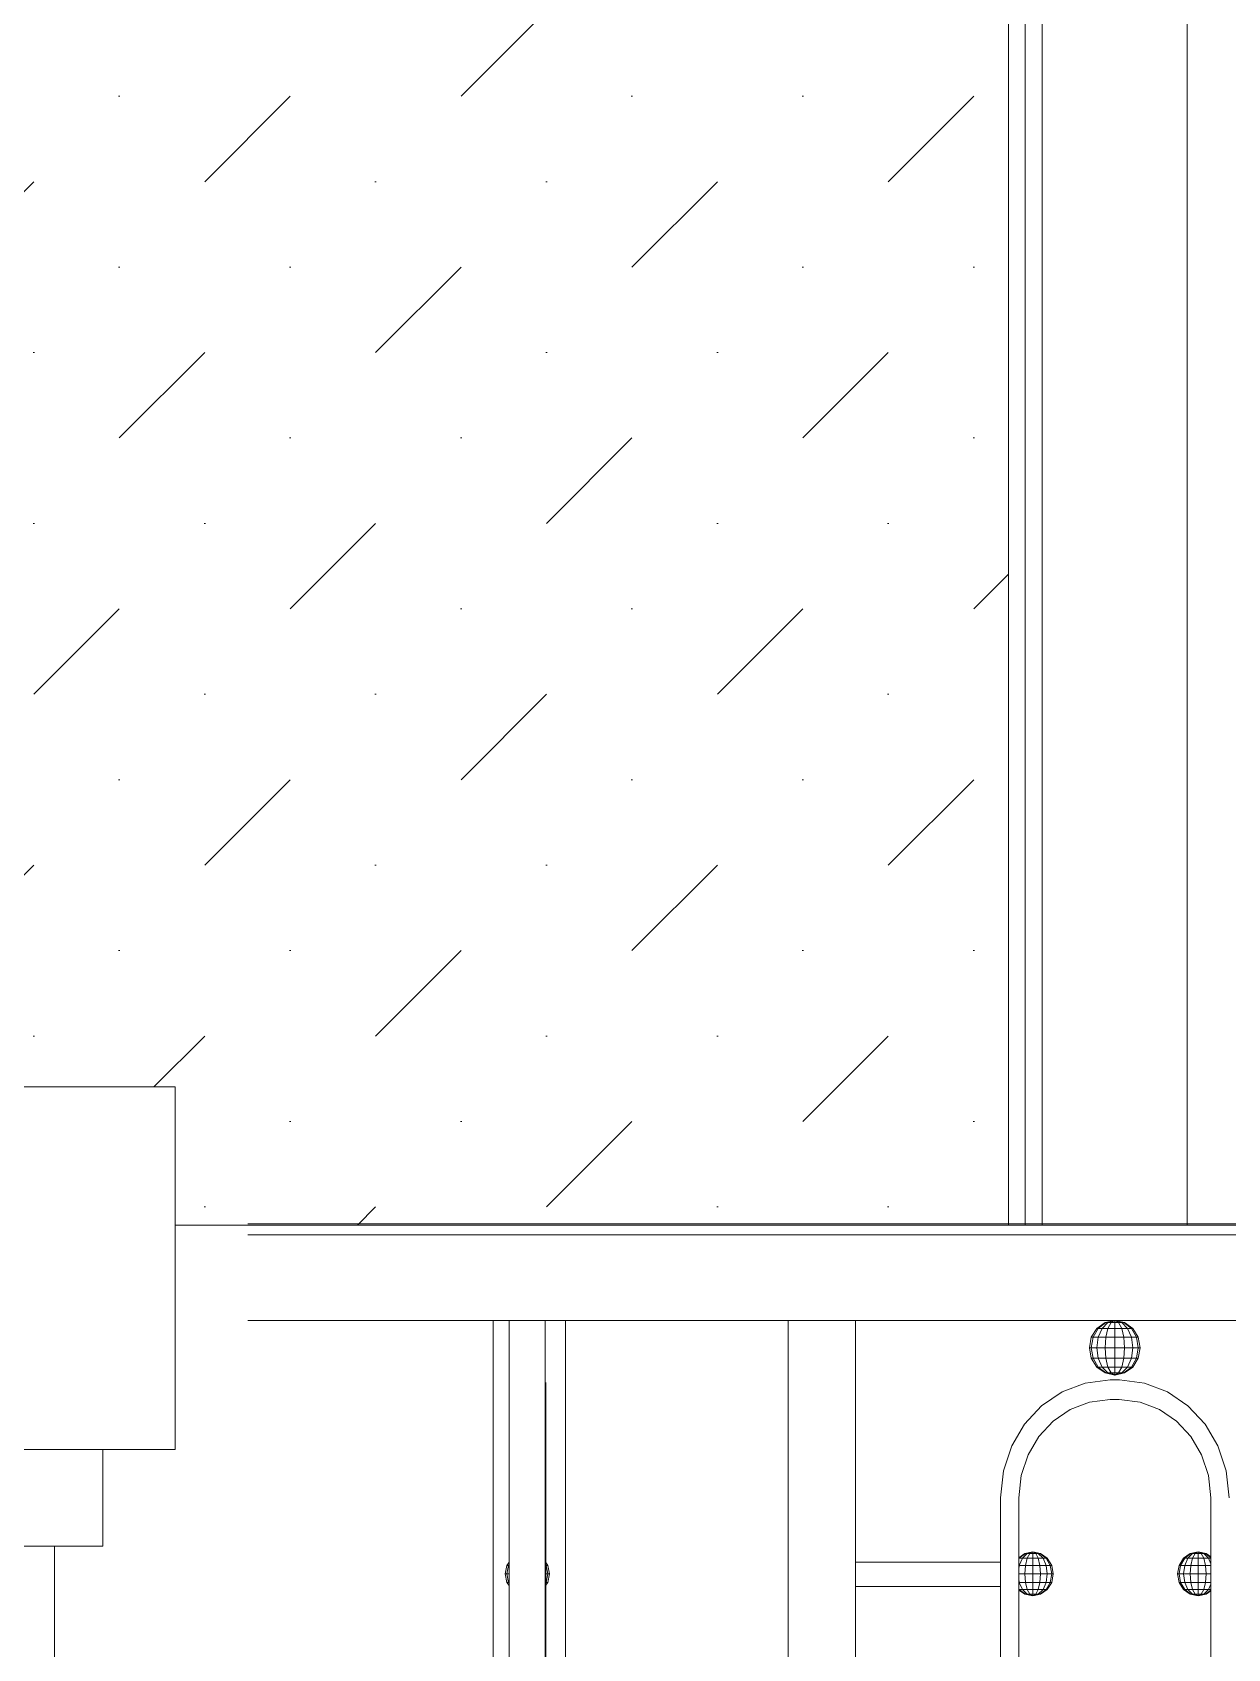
# Model space of a CAD drawing. Header units: millimetres. Extents: x 1832547 to 2001569, y -558009 to -417808.
# Drawn here: x 1887762 to 1888257, y -522876 to -522207 of the extents above; entities that cross this region are included whole.
import ezdxf
from ezdxf.xclip import XClip

# ---------------------------------------------------------------- set-up
doc = ezdxf.new("R2010")
doc.units = ezdxf.units.MM
doc.header["$MEASUREMENT"] = 0
doc.header["$XCLIPFRAME"] = 0
for name, color, linetype, lineweight in [('CA . CỬA', 251, 'CONTINUOUS', 5), ('CA. HATCH', 250, 'CONTINUOUS', 9), ('CA. TUONG', 30, 'CONTINUOUS', 30), ('CA.dim 08', 8, 'CONTINUOUS', 13), ('CA.thay 145', 145, 'CONTINUOUS', 18), ('CA_manh 08', 8, 'CONTINUOUS', 9)]:
    doc.layers.add(name, color=color, linetype=linetype, lineweight=lineweight)

# ---------------------------------------------------------------- blocks, each defined once
blk = doc.blocks.new('f34t43')
at = {"layer": 'CA.thay 145'}
for p, q in [((1919914.85, -524562.65), (1919494.85, -524562.65)), ((1919914.85, -524712.65), (1919914.85, -524562.65)), ((1919524.85, -524712.65), (1919884.85, -524712.65)), ((1919884.85, -524752.65), (1919884.85, -524712.65)), ((1919884.85, -524712.65), (1919914.85, -524712.65)), ((1919554.85, -524752.65), (1919864.85, -524752.65)), ((1919864.85, -524817.65), (1919864.85, -524752.65)), ((1919864.85, -524752.65), (1919884.85, -524752.65))]:
    blk.add_line(p, q, dxfattribs=at)
blk = doc.blocks.new('\xad54t54')
at = {"layer": 'CA. HATCH'}
h = blk.add_hatch(dxfattribs=at)
h.set_pattern_fill('MUDST', color=256, scale=200, angle=45, double=1)
h.paths.add_polyline_path([(1846347.29, -516420.52), (1845934.23, -516420.52), (1845934.23, -516772.52), (1846347.29, -516772.52)])
h.paths.add_polyline_path([(1846347.29, -516920.52), (1845934.23, -516920.52), (1845934.23, -519042.52), (1846347.29, -519042.52)])
h.paths.add_polyline_path([(1843572.92, -516420.52), (1843985.98, -516420.52), (1843985.98, -516772.52), (1843572.92, -516772.52)])
h.paths.add_polyline_path([(1843572.92, -516920.52), (1843985.98, -516920.52), (1843985.98, -519052.52), (1843572.92, -519052.52)])
at = {"layer": 'CA . CỬA'}
blk.add_lwpolyline([(1844059.98, -519126.52), (1844059.98, -516346.52), (1845860.23, -516346.52), (1845860.23, -519126.52)], dxfattribs=at)
at = {"layer": 'CA.dim 08'}
for points in [[(1843565.92, -516913.52), (1843992.98, -516913.52), (1843992.98, -519059.52), (1843565.92, -519059.52)], [(1843572.92, -516920.52), (1843985.98, -516920.52), (1843985.98, -519052.52), (1843572.92, -519052.52)]]:
    blk.add_lwpolyline(points, close=True, dxfattribs=at)
at = {"layer": 'CA.thay 145'}
for points in [[(1843498.92, -516346.52), (1844059.98, -516346.52), (1844059.98, -519126.52), (1843498.92, -519126.52)], [(1844119.98, -519126.52), (1844119.98, -516846.52), (1845800.23, -516846.52), (1845800.23, -519126.52), (1845860.23, -519126.52), (1845860.23, -516346.52), (1844059.98, -516346.52), (1844059.98, -519126.52)], [(1843498.92, -516846.52), (1844059.98, -516846.52), (1844059.98, -519126.52), (1843498.92, -519126.52)], [(1843558.92, -516906.52), (1843999.98, -516906.52), (1843999.98, -519066.52), (1843558.92, -519066.52)]]:
    blk.add_lwpolyline(points, close=True, dxfattribs=at)

msp = doc.modelspace()

# ---------------------------------------------------------------- linework, layer by layer
at = {"layer": 'CA_manh 08'}
for p, q in [((1887851.61, -522700.22), (1890433.98, -522700.22)), ((1890433.98, -522704.8), (1887851.61, -522704.8)), ((1887953.1, -522740.22), (1887851.61, -522740.22)), ((1887953.1, -522740.22), (1887953.1, -523473.58)), ((1887959.69, -522740.22), (1887953.1, -522740.22)), ((1887959.69, -522840.31), (1887959.69, -522740.22)), ((1887959.69, -522740.22), (1887974.69, -522740.22)), ((1887974.69, -522740.22), (1887983.1, -522740.22)), ((1887974.69, -522766.14), (1887974.69, -522740.22)), ((1887983.1, -522740.22), (1887983.1, -523473.58)), ((1887983.1, -522740.22), (1888075.15, -522740.22)), ((1888075.15, -522740.22), (1888075.15, -523473.58)), ((1888075.15, -522740.22), (1888103.08, -522740.22)), ((1888103.08, -522740.22), (1888210.33, -522740.22)), ((1888103.08, -522840.22), (1888103.08, -522740.22)), ((1888202.89, -522743.53), (1888206.31, -522741.08)), ((1888203.46, -522743.53), (1888206.61, -522741.08)), ((1888205.07, -522743.53), (1888207.48, -522741.08)), ((1888206.31, -522741.08), (1888210.33, -522740.22)), ((1888206.61, -522741.08), (1888206.31, -522741.08)), ((1888206.61, -522741.08), (1888210.33, -522740.22)), ((1888207.48, -522741.08), (1888206.61, -522741.08)), ((1888207.48, -522741.08), (1888210.33, -522740.22)), ((1888208.79, -522741.08), (1888207.48, -522741.08)), ((1888207.48, -522743.53), (1888208.79, -522741.08)), ((1888208.79, -522741.08), (1888210.33, -522740.22)), ((1888210.33, -522741.08), (1888208.79, -522741.08)), ((1888210.33, -522740.22), (1888210.33, -522741.08)), ((1888211.87, -522741.08), (1888210.33, -522740.22)), ((1888213.18, -522741.08), (1888210.33, -522740.22)), ((1888214.05, -522741.08), (1888210.33, -522740.22)), ((1888214.35, -522741.08), (1888210.33, -522740.22)), ((1888210.33, -522740.22), (1888322.79, -522740.22)), ((1888211.87, -522741.08), (1888210.33, -522741.08)), ((1888210.33, -522741.08), (1888210.33, -522743.53)), ((1888213.18, -522741.08), (1888211.87, -522741.08)), ((1888213.18, -522743.53), (1888211.87, -522741.08)), ((1888214.05, -522741.08), (1888213.18, -522741.08)), ((1888215.59, -522743.53), (1888213.18, -522741.08)), ((1888214.35, -522741.08), (1888214.05, -522741.08)), ((1888217.2, -522743.53), (1888214.05, -522741.08)), ((1888217.77, -522743.53), (1888214.35, -522741.08)), ((1888199.81, -522751.52), (1888200.61, -522747.19)), ((1888200.61, -522747.19), (1888202.89, -522743.53)), ((1888201.35, -522747.19), (1888200.61, -522747.19)), ((1888200.61, -522751.52), (1888201.35, -522747.19)), ((1888201.35, -522747.19), (1888203.46, -522743.53)), ((1888203.46, -522747.19), (1888201.35, -522747.19)), ((1888203.46, -522743.53), (1888202.89, -522743.53)), ((1888202.89, -522751.52), (1888203.46, -522747.19)), ((1888205.07, -522743.53), (1888203.46, -522743.53)), ((1888203.46, -522747.19), (1888205.07, -522743.53)), ((1888206.61, -522747.19), (1888203.46, -522747.19)), ((1888207.48, -522743.53), (1888205.07, -522743.53)), ((1888206.31, -522751.52), (1888206.61, -522747.19)), ((1888206.61, -522747.19), (1888207.48, -522743.53)), ((1888210.33, -522747.19), (1888206.61, -522747.19)), ((1888210.33, -522743.53), (1888207.48, -522743.53)), ((1888213.18, -522743.53), (1888210.33, -522743.53)), ((1888210.33, -522743.53), (1888210.33, -522747.19)), ((1888214.05, -522747.19), (1888210.33, -522747.19)), ((1888210.33, -522747.19), (1888210.33, -522751.52)), ((1888215.59, -522743.53), (1888213.18, -522743.53)), ((1888214.05, -522747.19), (1888213.18, -522743.53)), ((1888217.2, -522747.19), (1888214.05, -522747.19)), ((1888214.35, -522751.52), (1888214.05, -522747.19)), ((1888217.2, -522743.53), (1888215.59, -522743.53)), ((1888217.2, -522747.19), (1888215.59, -522743.53)), ((1888217.77, -522743.53), (1888217.2, -522743.53)), ((1888219.31, -522747.19), (1888217.2, -522743.53)), ((1888219.31, -522747.19), (1888217.2, -522747.19)), ((1888217.77, -522751.52), (1888217.2, -522747.19)), ((1888220.04, -522747.19), (1888217.77, -522743.53)), ((1888220.04, -522747.19), (1888219.31, -522747.19)), ((1888220.04, -522751.52), (1888219.31, -522747.19)), ((1888220.85, -522751.52), (1888220.04, -522747.19)), ((1888200.61, -522751.52), (1888199.81, -522751.52)), ((1888200.61, -522755.84), (1888199.81, -522751.52)), ((1888202.89, -522751.52), (1888200.61, -522751.52)), ((1888201.35, -522755.84), (1888200.61, -522751.52)), ((1888201.35, -522755.84), (1888200.61, -522755.84)), ((1888202.89, -522759.5), (1888200.61, -522755.84)), ((1888203.46, -522755.84), (1888201.35, -522755.84)), ((1888203.46, -522759.5), (1888201.35, -522755.84)), ((1888206.31, -522751.52), (1888202.89, -522751.52)), ((1888203.46, -522755.84), (1888202.89, -522751.52)), ((1888206.61, -522755.84), (1888203.46, -522755.84)), ((1888205.07, -522759.5), (1888203.46, -522755.84)), ((1888210.33, -522751.52), (1888206.31, -522751.52)), ((1888206.61, -522755.84), (1888206.31, -522751.52)), ((1888210.33, -522755.84), (1888206.61, -522755.84)), ((1888207.48, -522759.5), (1888206.61, -522755.84)), ((1888214.35, -522751.52), (1888210.33, -522751.52)), ((1888210.33, -522751.52), (1888210.33, -522755.84)), ((1888214.05, -522755.84), (1888210.33, -522755.84)), ((1888210.33, -522755.84), (1888210.33, -522759.5)), ((1888213.18, -522759.5), (1888214.05, -522755.84)), ((1888214.05, -522755.84), (1888214.35, -522751.52)), ((1888217.2, -522755.84), (1888214.05, -522755.84)), ((1888217.77, -522751.52), (1888214.35, -522751.52)), ((1888215.59, -522759.5), (1888217.2, -522755.84)), ((1888217.2, -522755.84), (1888217.77, -522751.52)), ((1888219.31, -522755.84), (1888217.2, -522755.84)), ((1888217.2, -522759.5), (1888219.31, -522755.84)), ((1888220.04, -522751.52), (1888217.77, -522751.52)), ((1888217.77, -522759.5), (1888220.04, -522755.84)), ((1888219.31, -522755.84), (1888220.04, -522751.52)), ((1888220.04, -522755.84), (1888219.31, -522755.84)), ((1888220.85, -522751.52), (1888220.04, -522751.52)), ((1888220.04, -522755.84), (1888220.85, -522751.52)), ((1888203.46, -522759.5), (1888202.89, -522759.5)), ((1888206.31, -522761.95), (1888202.89, -522759.5)), ((1888205.07, -522759.5), (1888203.46, -522759.5)), ((1888206.61, -522761.95), (1888203.46, -522759.5)), ((1888207.48, -522759.5), (1888205.07, -522759.5)), ((1888207.48, -522761.95), (1888205.07, -522759.5)), ((1888206.61, -522761.95), (1888206.31, -522761.95)), ((1888210.33, -522762.81), (1888206.31, -522761.95)), ((1888207.48, -522761.95), (1888206.61, -522761.95)), ((1888210.33, -522762.81), (1888206.61, -522761.95)), ((1888210.33, -522759.5), (1888207.48, -522759.5)), ((1888208.79, -522761.95), (1888207.48, -522759.5)), ((1888208.79, -522761.95), (1888207.48, -522761.95)), ((1888210.33, -522762.81), (1888207.48, -522761.95)), ((1888210.33, -522761.95), (1888208.79, -522761.95)), ((1888210.33, -522762.81), (1888208.79, -522761.95)), ((1888213.18, -522759.5), (1888210.33, -522759.5)), ((1888210.33, -522759.5), (1888210.33, -522761.95)), ((1888211.87, -522761.95), (1888210.33, -522761.95)), ((1888210.33, -522761.95), (1888210.33, -522762.81)), ((1888210.33, -522762.81), (1888214.35, -522761.95)), ((1888210.33, -522762.81), (1888214.05, -522761.95)), ((1888210.33, -522762.81), (1888213.18, -522761.95)), ((1888210.33, -522762.81), (1888211.87, -522761.95)), ((1888211.87, -522761.95), (1888213.18, -522759.5)), ((1888213.18, -522761.95), (1888211.87, -522761.95)), ((1888215.59, -522759.5), (1888213.18, -522759.5)), ((1888213.18, -522761.95), (1888215.59, -522759.5)), ((1888214.05, -522761.95), (1888213.18, -522761.95)), ((1888214.05, -522761.95), (1888217.2, -522759.5)), ((1888214.35, -522761.95), (1888214.05, -522761.95)), ((1888214.35, -522761.95), (1888217.77, -522759.5)), ((1888217.2, -522759.5), (1888215.59, -522759.5)), ((1888217.2, -522759.5), (1888217.77, -522759.5)), ((1887974.93, -522766.14), (1887974.69, -522766.14)), ((1887974.69, -522769.81), (1887974.69, -522766.14)), ((1887974.93, -522769.81), (1887974.69, -522769.81)), ((1887974.69, -522774.05), (1887974.69, -522769.81)), ((1887974.93, -522765.88), (1887974.93, -522766.14)), ((1887974.93, -522766.14), (1887974.93, -522769.81)), ((1887974.93, -522774.05), (1887974.93, -522769.81)), ((1888188.49, -522769.81), (1888180.06, -522775.57)), ((1888198.04, -522766.14), (1888188.49, -522769.81)), ((1888208.44, -522764.85), (1888198.04, -522766.14)), ((1888212.23, -522764.85), (1888208.44, -522764.85)), ((1888222.63, -522766.14), (1888212.23, -522764.85)), ((1888232.18, -522769.81), (1888222.63, -522766.14)), ((1888240.61, -522775.57), (1888232.18, -522769.81)), ((1887974.93, -522774.05), (1887974.69, -522774.05)), ((1887974.69, -522775.57), (1887974.69, -522774.05)), ((1887974.93, -522775.57), (1887974.69, -522775.57)), ((1887974.69, -522777.11), (1887974.69, -522775.57)), ((1887974.93, -522774.05), (1887974.93, -522775.57)), ((1887974.93, -522777.11), (1887974.93, -522775.57)), ((1888180.06, -522775.57), (1888173.02, -522783.12)), ((1888191.83, -522777.11), (1888199.8, -522774.05)), ((1888199.8, -522774.05), (1888208.47, -522772.97)), ((1888208.47, -522772.97), (1888212.2, -522772.97)), ((1888212.2, -522772.97), (1888220.87, -522774.05)), ((1888220.87, -522774.05), (1888228.84, -522777.11)), ((1888247.65, -522783.12), (1888240.61, -522775.57)), ((1887974.93, -522777.11), (1887974.69, -522777.11)), ((1887974.69, -522781.92), (1887974.69, -522777.11)), ((1887974.93, -522781.92), (1887974.69, -522781.92)), ((1887974.69, -522783.12), (1887974.69, -522781.92)), ((1887974.93, -522783.12), (1887974.69, -522783.12)), ((1887974.69, -522788.22), (1887974.69, -522783.12)), ((1887974.93, -522781.92), (1887974.93, -522777.11)), ((1887974.93, -522781.92), (1887974.93, -522783.12)), ((1887974.93, -522783.12), (1887974.93, -522788.22)), ((1888173.02, -522783.12), (1888167.66, -522792.18)), ((1888178.93, -522788.22), (1888184.8, -522781.92)), ((1888184.8, -522781.92), (1888191.83, -522777.11)), ((1888228.84, -522777.11), (1888235.87, -522781.92)), ((1888235.87, -522781.92), (1888241.73, -522788.22)), ((1888253.01, -522792.18), (1888247.65, -522783.12)), ((1887974.93, -522788.22), (1887974.69, -522788.22)), ((1887974.69, -522792.18), (1887974.69, -522788.22)), ((1887974.93, -522788.22), (1887974.93, -522792.18)), ((1888174.46, -522795.77), (1888178.93, -522788.22)), ((1888241.73, -522788.22), (1888246.21, -522795.77)), ((1887974.93, -522792.18), (1887974.69, -522792.18)), ((1887974.69, -522795.77), (1887974.69, -522792.18)), ((1887974.93, -522795.77), (1887974.69, -522795.77)), ((1887974.69, -522802.44), (1887974.69, -522795.77)), ((1887974.93, -522792.18), (1887974.93, -522795.77)), ((1887974.93, -522795.77), (1887974.93, -522802.44)), ((1888167.66, -522792.18), (1888164.24, -522802.44)), ((1888171.61, -522804.33), (1888174.46, -522795.77)), ((1888246.21, -522795.77), (1888249.06, -522804.33)), ((1888256.43, -522802.44), (1888253.01, -522792.18)), ((1887974.93, -522802.44), (1887974.69, -522802.44)), ((1887974.69, -522804.33), (1887974.69, -522802.44)), ((1887974.93, -522802.44), (1887974.93, -522804.33)), ((1888164.24, -522802.44), (1888163.04, -522813.61)), ((1888257.63, -522813.61), (1888256.43, -522802.44)), ((1887974.93, -522804.33), (1887974.69, -522804.33)), ((1887974.69, -522813.61), (1887974.69, -522804.33)), ((1887974.93, -522804.33), (1887974.93, -522813.61)), ((1888170.61, -522813.65), (1888171.61, -522804.33)), ((1888249.06, -522804.33), (1888250.06, -522813.65)), ((1887974.93, -522813.61), (1887974.69, -522813.61)), ((1887974.69, -522813.65), (1887974.69, -522813.61)), ((1887974.93, -522813.65), (1887974.69, -522813.65)), ((1887974.69, -522840.07), (1887974.69, -522813.65)), ((1887974.93, -522813.65), (1887974.93, -522813.61)), ((1887974.93, -522840.43), (1887974.93, -522813.65)), ((1888163.04, -522813.61), (1888163.04, -522840.22)), ((1888170.61, -522838.45), (1888170.61, -522813.65)), ((1888250.06, -522813.65), (1888250.06, -522838.09)), ((1888170.61, -522838.45), (1888173.11, -522836.66)), ((1888170.8, -522838.64), (1888173.35, -522836.66)), ((1888172.11, -522838.64), (1888174.06, -522836.66)), ((1888173.11, -522836.66), (1888176.36, -522835.97)), ((1888173.35, -522836.66), (1888173.11, -522836.66)), ((1888173.35, -522836.66), (1888176.36, -522835.97)), ((1888174.06, -522836.66), (1888173.35, -522836.66)), ((1888174.06, -522836.66), (1888176.36, -522835.97)), ((1888175.12, -522836.66), (1888174.06, -522836.66)), ((1888174.06, -522838.64), (1888175.12, -522836.66)), ((1888175.12, -522836.66), (1888176.36, -522835.97)), ((1888176.36, -522836.66), (1888175.12, -522836.66)), ((1888176.36, -522835.97), (1888176.36, -522836.66)), ((1888179.62, -522836.66), (1888176.36, -522835.97)), ((1888179.37, -522836.66), (1888176.36, -522835.97)), ((1888178.67, -522836.66), (1888176.36, -522835.97)), ((1888177.61, -522836.66), (1888176.36, -522835.97)), ((1888177.61, -522836.66), (1888176.36, -522836.66)), ((1888176.36, -522836.66), (1888176.36, -522838.64)), ((1888178.67, -522836.66), (1888177.61, -522836.66)), ((1888178.67, -522838.64), (1888177.61, -522836.66)), ((1888179.37, -522836.66), (1888178.67, -522836.66)), ((1888180.62, -522838.64), (1888178.67, -522836.66)), ((1888179.37, -522836.66), (1888179.62, -522836.66)), ((1888181.92, -522838.64), (1888179.37, -522836.66)), ((1888182.38, -522838.64), (1888179.62, -522836.66)), ((1888238.79, -522838.64), (1888241.55, -522836.66)), ((1888239.25, -522838.64), (1888241.8, -522836.66)), ((1888240.55, -522838.64), (1888242.5, -522836.66)), ((1888241.55, -522836.66), (1888244.81, -522835.97)), ((1888241.8, -522836.66), (1888241.55, -522836.66)), ((1888241.8, -522836.66), (1888244.81, -522835.97)), ((1888242.5, -522836.66), (1888241.8, -522836.66)), ((1888242.5, -522836.66), (1888244.81, -522835.97)), ((1888243.56, -522836.66), (1888242.5, -522836.66)), ((1888242.5, -522838.64), (1888243.56, -522836.66)), ((1888243.56, -522836.66), (1888244.81, -522835.97)), ((1888244.81, -522836.66), (1888243.56, -522836.66)), ((1888244.81, -522835.97), (1888244.81, -522836.66)), ((1888248.07, -522836.66), (1888244.81, -522835.97)), ((1888247.82, -522836.66), (1888244.81, -522835.97)), ((1888247.11, -522836.66), (1888244.81, -522835.97)), ((1888246.05, -522836.66), (1888244.81, -522835.97)), ((1888246.05, -522836.66), (1888244.81, -522836.66)), ((1888244.81, -522836.66), (1888244.81, -522838.64)), ((1888247.11, -522836.66), (1888246.05, -522836.66)), ((1888247.11, -522838.64), (1888246.05, -522836.66)), ((1888247.82, -522836.66), (1888247.11, -522836.66)), ((1888249.06, -522838.64), (1888247.11, -522836.66)), ((1888247.82, -522836.66), (1888248.07, -522836.66)), ((1888250.06, -522838.4), (1888247.82, -522836.66)), ((1888250.06, -522838.09), (1888248.07, -522836.66)), ((1887958.13, -522845.11), (1887958.82, -522841.61)), ((1887958.82, -522841.61), (1887959.69, -522840.31)), ((1887959.46, -522841.61), (1887958.82, -522841.61)), ((1887958.82, -522845.11), (1887959.46, -522841.61)), ((1887959.46, -522841.61), (1887959.69, -522841.24)), ((1887959.69, -522841.61), (1887959.46, -522841.61)), ((1887959.69, -522840.31), (1887959.69, -522841.24)), ((1887959.69, -522841.24), (1887959.69, -522841.61)), ((1887959.69, -522841.61), (1887959.69, -522845.11)), ((1887974.69, -522840.07), (1887974.93, -522840.43)), ((1887974.69, -522840.99), (1887974.69, -522840.07)), ((1887974.93, -522841.38), (1887974.69, -522840.99)), ((1887974.69, -522841.61), (1887974.69, -522840.99)), ((1887974.93, -522841.61), (1887974.69, -522841.61)), ((1887974.69, -522845.11), (1887974.69, -522841.61)), ((1887974.93, -522840.43), (1887975.72, -522841.61)), ((1887974.93, -522841.38), (1887974.93, -522840.43)), ((1887975.07, -522841.61), (1887974.93, -522841.38)), ((1887974.93, -522841.61), (1887974.93, -522841.38)), ((1887975.07, -522841.61), (1887974.93, -522841.61)), ((1887974.93, -522845.11), (1887974.93, -522841.61)), ((1887975.72, -522841.61), (1887975.07, -522841.61)), ((1887975.72, -522845.11), (1887975.07, -522841.61)), ((1887975.72, -522841.61), (1887976.41, -522845.11)), ((1888103.08, -522850.38), (1888103.08, -522840.22)), ((1888103.08, -522840.22), (1888163.04, -522840.22)), ((1888163.04, -522840.22), (1888163.04, -522850.38)), ((1888170.61, -522838.64), (1888170.61, -522838.45)), ((1888170.8, -522838.64), (1888170.61, -522838.64)), ((1888170.61, -522838.98), (1888170.8, -522838.64)), ((1888170.61, -522838.98), (1888170.61, -522838.64)), ((1888170.61, -522841.61), (1888170.61, -522838.98)), ((1888170.8, -522841.61), (1888170.61, -522841.61)), ((1888170.61, -522843.08), (1888170.8, -522841.61)), ((1888170.61, -522843.08), (1888170.61, -522841.61)), ((1888170.61, -522845.11), (1888170.61, -522843.08)), ((1888172.11, -522838.64), (1888170.8, -522838.64)), ((1888170.8, -522841.61), (1888172.11, -522838.64)), ((1888173.35, -522841.61), (1888170.8, -522841.61)), ((1888174.06, -522838.64), (1888172.11, -522838.64)), ((1888173.11, -522845.11), (1888173.35, -522841.61)), ((1888173.35, -522841.61), (1888174.06, -522838.64)), ((1888176.36, -522841.61), (1888173.35, -522841.61)), ((1888176.36, -522838.64), (1888174.06, -522838.64)), ((1888178.67, -522838.64), (1888176.36, -522838.64)), ((1888176.36, -522838.64), (1888176.36, -522841.61)), ((1888179.37, -522841.61), (1888176.36, -522841.61)), ((1888176.36, -522841.61), (1888176.36, -522845.11)), ((1888180.62, -522838.64), (1888178.67, -522838.64)), ((1888179.37, -522841.61), (1888178.67, -522838.64)), ((1888181.92, -522841.61), (1888179.37, -522841.61)), ((1888179.62, -522845.11), (1888179.37, -522841.61)), ((1888181.92, -522838.64), (1888180.62, -522838.64)), ((1888181.92, -522841.61), (1888180.62, -522838.64)), ((1888182.38, -522838.64), (1888181.92, -522838.64)), ((1888183.63, -522841.61), (1888181.92, -522838.64)), ((1888183.63, -522841.61), (1888181.92, -522841.61)), ((1888182.38, -522845.11), (1888181.92, -522841.61)), ((1888184.23, -522841.61), (1888182.38, -522838.64)), ((1888184.23, -522841.61), (1888183.63, -522841.61)), ((1888184.23, -522845.11), (1888183.63, -522841.61)), ((1888184.88, -522845.11), (1888184.23, -522841.61)), ((1888236.3, -522845.11), (1888236.94, -522841.61)), ((1888236.94, -522841.61), (1888238.79, -522838.64)), ((1888237.54, -522841.61), (1888236.94, -522841.61)), ((1888236.94, -522845.11), (1888237.54, -522841.61)), ((1888237.54, -522841.61), (1888239.25, -522838.64)), ((1888239.25, -522841.61), (1888237.54, -522841.61)), ((1888239.25, -522838.64), (1888238.79, -522838.64)), ((1888238.79, -522845.11), (1888239.25, -522841.61)), ((1888240.55, -522838.64), (1888239.25, -522838.64)), ((1888239.25, -522841.61), (1888240.55, -522838.64)), ((1888241.8, -522841.61), (1888239.25, -522841.61)), ((1888242.5, -522838.64), (1888240.55, -522838.64)), ((1888241.55, -522845.11), (1888241.8, -522841.61)), ((1888241.8, -522841.61), (1888242.5, -522838.64)), ((1888244.81, -522841.61), (1888241.8, -522841.61)), ((1888244.81, -522838.64), (1888242.5, -522838.64)), ((1888247.11, -522838.64), (1888244.81, -522838.64)), ((1888244.81, -522838.64), (1888244.81, -522841.61)), ((1888247.82, -522841.61), (1888244.81, -522841.61)), ((1888244.81, -522841.61), (1888244.81, -522845.11)), ((1888249.06, -522838.64), (1888247.11, -522838.64)), ((1888247.82, -522841.61), (1888247.11, -522838.64)), ((1888250.06, -522841.61), (1888247.82, -522841.61)), ((1888248.07, -522845.11), (1888247.82, -522841.61)), ((1888250.06, -522838.64), (1888249.06, -522838.64)), ((1888250.06, -522840.91), (1888249.06, -522838.64)), ((1888250.06, -522838.09), (1888250.06, -522838.4)), ((1888250.06, -522838.4), (1888250.06, -522838.64)), ((1888250.06, -522838.64), (1888250.06, -522840.91)), ((1888250.06, -522840.91), (1888250.06, -522841.61)), ((1888250.06, -522841.61), (1888250.06, -522845.11)), ((1887958.82, -522845.11), (1887958.13, -522845.11)), ((1887958.82, -522848.61), (1887958.13, -522845.11)), ((1887959.69, -522845.11), (1887958.82, -522845.11)), ((1887959.46, -522848.61), (1887958.82, -522845.11)), ((1887959.46, -522848.61), (1887958.82, -522848.61)), ((1887959.69, -522849.91), (1887958.82, -522848.61)), ((1887959.69, -522848.61), (1887959.46, -522848.61)), ((1887959.69, -522848.97), (1887959.46, -522848.61)), ((1887959.69, -522845.11), (1887959.69, -522848.61)), ((1887959.69, -522848.61), (1887959.69, -522848.97)), ((1887959.69, -522848.97), (1887959.69, -522849.91)), ((1887959.69, -522849.91), (1887959.69, -523363.51)), ((1887974.93, -522845.11), (1887974.69, -522845.11)), ((1887974.69, -522848.61), (1887974.69, -522845.11)), ((1887974.93, -522848.61), (1887974.69, -522848.61)), ((1887974.69, -522849.23), (1887974.69, -522848.61)), ((1887974.69, -522849.23), (1887974.93, -522848.84)), ((1887974.69, -522850.15), (1887974.69, -522849.23)), ((1887974.93, -522849.79), (1887974.69, -522850.15)), ((1887974.69, -523363.28), (1887974.69, -522850.15)), ((1887975.72, -522845.11), (1887974.93, -522845.11)), ((1887974.93, -522848.61), (1887974.93, -522845.11)), ((1887975.07, -522848.61), (1887974.93, -522848.61)), ((1887975.72, -522848.61), (1887974.93, -522849.79)), ((1887974.93, -522848.84), (1887975.07, -522848.61)), ((1887974.93, -522848.84), (1887974.93, -522848.61)), ((1887974.93, -522849.79), (1887974.93, -522848.84)), ((1887974.93, -523363.64), (1887974.93, -522849.79)), ((1887975.07, -522848.61), (1887975.72, -522845.11)), ((1887975.72, -522848.61), (1887975.07, -522848.61)), ((1887976.41, -522845.11), (1887975.72, -522845.11)), ((1887976.41, -522845.11), (1887975.72, -522848.61)), ((1888163.04, -522850.38), (1888103.08, -522850.38)), ((1888103.08, -523363.42), (1888103.08, -522850.38)), ((1888163.04, -522850.38), (1888163.04, -523363.42)), ((1888173.11, -522845.11), (1888170.61, -522845.11)), ((1888170.61, -522847.14), (1888170.61, -522845.11)), ((1888170.8, -522848.61), (1888170.61, -522847.14)), ((1888170.61, -522848.61), (1888170.61, -522847.14)), ((1888170.8, -522848.61), (1888170.61, -522848.61)), ((1888170.61, -522851.24), (1888170.61, -522848.61)), ((1888173.35, -522848.61), (1888170.8, -522848.61)), ((1888172.11, -522851.58), (1888170.8, -522848.61)), ((1888176.36, -522845.11), (1888173.11, -522845.11)), ((1888173.35, -522848.61), (1888173.11, -522845.11)), ((1888176.36, -522848.61), (1888173.35, -522848.61)), ((1888174.06, -522851.58), (1888173.35, -522848.61)), ((1888179.62, -522845.11), (1888176.36, -522845.11)), ((1888176.36, -522845.11), (1888176.36, -522848.61)), ((1888179.37, -522848.61), (1888176.36, -522848.61)), ((1888176.36, -522848.61), (1888176.36, -522851.58)), ((1888178.67, -522851.58), (1888179.37, -522848.61)), ((1888179.37, -522848.61), (1888179.62, -522845.11)), ((1888181.92, -522848.61), (1888179.37, -522848.61)), ((1888182.38, -522845.11), (1888179.62, -522845.11)), ((1888180.62, -522851.58), (1888181.92, -522848.61)), ((1888181.92, -522848.61), (1888182.38, -522845.11)), ((1888183.63, -522848.61), (1888181.92, -522848.61)), ((1888181.92, -522851.58), (1888183.63, -522848.61)), ((1888184.23, -522845.11), (1888182.38, -522845.11)), ((1888182.38, -522851.58), (1888184.23, -522848.61)), ((1888183.63, -522848.61), (1888184.23, -522845.11)), ((1888184.23, -522848.61), (1888183.63, -522848.61)), ((1888184.88, -522845.11), (1888184.23, -522845.11)), ((1888184.23, -522848.61), (1888184.88, -522845.11)), ((1888236.94, -522845.11), (1888236.3, -522845.11)), ((1888236.94, -522848.61), (1888236.3, -522845.11)), ((1888238.79, -522845.11), (1888236.94, -522845.11)), ((1888237.54, -522848.61), (1888236.94, -522845.11)), ((1888237.54, -522848.61), (1888236.94, -522848.61)), ((1888238.79, -522851.58), (1888236.94, -522848.61)), ((1888239.25, -522848.61), (1888237.54, -522848.61)), ((1888239.25, -522851.58), (1888237.54, -522848.61)), ((1888241.55, -522845.11), (1888238.79, -522845.11)), ((1888239.25, -522848.61), (1888238.79, -522845.11)), ((1888241.8, -522848.61), (1888239.25, -522848.61)), ((1888240.55, -522851.58), (1888239.25, -522848.61)), ((1888244.81, -522845.11), (1888241.55, -522845.11)), ((1888241.8, -522848.61), (1888241.55, -522845.11)), ((1888244.81, -522848.61), (1888241.8, -522848.61)), ((1888242.5, -522851.58), (1888241.8, -522848.61)), ((1888248.07, -522845.11), (1888244.81, -522845.11)), ((1888244.81, -522845.11), (1888244.81, -522848.61)), ((1888247.82, -522848.61), (1888244.81, -522848.61)), ((1888244.81, -522848.61), (1888244.81, -522851.58)), ((1888247.11, -522851.58), (1888247.82, -522848.61)), ((1888247.82, -522848.61), (1888248.07, -522845.11)), ((1888250.06, -522848.61), (1888247.82, -522848.61)), ((1888250.06, -522845.11), (1888248.07, -522845.11)), ((1888249.06, -522851.58), (1888250.06, -522849.31)), ((1888250.06, -522845.11), (1888250.06, -522848.61)), ((1888250.06, -522848.61), (1888250.06, -522849.31)), ((1888250.06, -522849.31), (1888250.06, -522851.58)), ((1888170.8, -522851.58), (1888170.61, -522851.24)), ((1888170.61, -522851.58), (1888170.61, -522851.24)), ((1888170.8, -522851.58), (1888170.61, -522851.58)), ((1888170.61, -522851.77), (1888170.61, -522851.58)), ((1888173.11, -522853.56), (1888170.61, -522851.77)), ((1888170.61, -523361.66), (1888170.61, -522851.77)), ((1888172.11, -522851.58), (1888170.8, -522851.58)), ((1888173.35, -522853.56), (1888170.8, -522851.58)), ((1888174.06, -522851.58), (1888172.11, -522851.58)), ((1888174.06, -522853.56), (1888172.11, -522851.58)), ((1888173.35, -522853.56), (1888173.11, -522853.56)), ((1888176.36, -522854.25), (1888173.11, -522853.56)), ((1888174.06, -522853.56), (1888173.35, -522853.56)), ((1888176.36, -522854.25), (1888173.35, -522853.56)), ((1888176.36, -522851.58), (1888174.06, -522851.58)), ((1888175.12, -522853.56), (1888174.06, -522851.58)), ((1888175.12, -522853.56), (1888174.06, -522853.56)), ((1888176.36, -522854.25), (1888174.06, -522853.56)), ((1888176.36, -522853.56), (1888175.12, -522853.56)), ((1888176.36, -522854.25), (1888175.12, -522853.56)), ((1888178.67, -522851.58), (1888176.36, -522851.58)), ((1888176.36, -522851.58), (1888176.36, -522853.56)), ((1888177.61, -522853.56), (1888176.36, -522853.56)), ((1888176.36, -522853.56), (1888176.36, -522854.25)), ((1888176.36, -522854.25), (1888179.62, -522853.56)), ((1888176.36, -522854.25), (1888179.37, -522853.56)), ((1888176.36, -522854.25), (1888178.67, -522853.56)), ((1888176.36, -522854.25), (1888177.61, -522853.56)), ((1888177.61, -522853.56), (1888178.67, -522851.58)), ((1888178.67, -522853.56), (1888177.61, -522853.56)), ((1888180.62, -522851.58), (1888178.67, -522851.58)), ((1888178.67, -522853.56), (1888180.62, -522851.58)), ((1888179.37, -522853.56), (1888178.67, -522853.56)), ((1888179.37, -522853.56), (1888181.92, -522851.58)), ((1888179.62, -522853.56), (1888179.37, -522853.56)), ((1888179.62, -522853.56), (1888182.38, -522851.58)), ((1888181.92, -522851.58), (1888180.62, -522851.58)), ((1888181.92, -522851.58), (1888182.38, -522851.58)), ((1888239.25, -522851.58), (1888238.79, -522851.58)), ((1888241.55, -522853.56), (1888238.79, -522851.58)), ((1888240.55, -522851.58), (1888239.25, -522851.58)), ((1888241.8, -522853.56), (1888239.25, -522851.58)), ((1888242.5, -522851.58), (1888240.55, -522851.58)), ((1888242.5, -522853.56), (1888240.55, -522851.58)), ((1888241.8, -522853.56), (1888241.55, -522853.56)), ((1888244.81, -522854.25), (1888241.55, -522853.56)), ((1888242.5, -522853.56), (1888241.8, -522853.56)), ((1888244.81, -522854.25), (1888241.8, -522853.56)), ((1888244.81, -522851.58), (1888242.5, -522851.58)), ((1888243.56, -522853.56), (1888242.5, -522851.58)), ((1888243.56, -522853.56), (1888242.5, -522853.56)), ((1888244.81, -522854.25), (1888242.5, -522853.56)), ((1888244.81, -522853.56), (1888243.56, -522853.56)), ((1888244.81, -522854.25), (1888243.56, -522853.56)), ((1888247.11, -522851.58), (1888244.81, -522851.58)), ((1888244.81, -522851.58), (1888244.81, -522853.56)), ((1888246.05, -522853.56), (1888244.81, -522853.56)), ((1888244.81, -522853.56), (1888244.81, -522854.25)), ((1888244.81, -522854.25), (1888248.07, -522853.56)), ((1888244.81, -522854.25), (1888247.82, -522853.56)), ((1888244.81, -522854.25), (1888247.11, -522853.56)), ((1888244.81, -522854.25), (1888246.05, -522853.56)), ((1888246.05, -522853.56), (1888247.11, -522851.58)), ((1888247.11, -522853.56), (1888246.05, -522853.56)), ((1888249.06, -522851.58), (1888247.11, -522851.58)), ((1888247.11, -522853.56), (1888249.06, -522851.58)), ((1888247.82, -522853.56), (1888247.11, -522853.56)), ((1888247.82, -522853.56), (1888250.06, -522851.81)), ((1888248.07, -522853.56), (1888247.82, -522853.56)), ((1888248.07, -522853.56), (1888250.06, -522852.13)), ((1888250.06, -522851.58), (1888249.06, -522851.58)), ((1888250.06, -522851.58), (1888250.06, -522851.81)), ((1888250.06, -522851.81), (1888250.06, -522852.13)), ((1888250.06, -522852.13), (1888250.06, -523368.31))]:
    msp.add_line(p, q, dxfattribs=at)

# ---------------------------------------------------------------- block references
at = {"layer": 'CA.dim 08'}
msp.add_blockref('f34t43', (-32093.24, 1919.07), dxfattribs=at)

# ---------------------------------------------------------------- next in the draw order: block references
at = {"layer": 'CA. TUONG'}
ref = msp.add_blockref('\xad54t54', (44180.32, -4517.07), dxfattribs=at)
XClip(ref).set_block_clipping_path([(1843438.9221946723, -516556.1796094576), (1846481.2902095364, -516556.1796094576), (1846481.2902095364, -518126.5155681118), (1846283.6574753213, -518126.5155681118), (1846283.6574753213, -518183.6790261315), (1843641.2894604583, -518183.6790261315), (1843641.2894604583, -518126.5155681118), (1843438.9221946723, -518126.5155681118)])

# ---------------------------------------------------------------- next in the draw order: linework, layer by layer
at = {"layer": 'CA.thay 145'}
msp.add_lwpolyline([(1887619.24, -521073.25), (1890661.61, -521073.25), (1890661.61, -522643.58), (1890463.98, -522643.58), (1890463.98, -522700.75), (1887821.61, -522700.75), (1887821.61, -522643.58), (1887619.24, -522643.58), (1887619.24, -521073.25)], close=True, dxfattribs=at)

doc.saveas('drawing.dxf')
